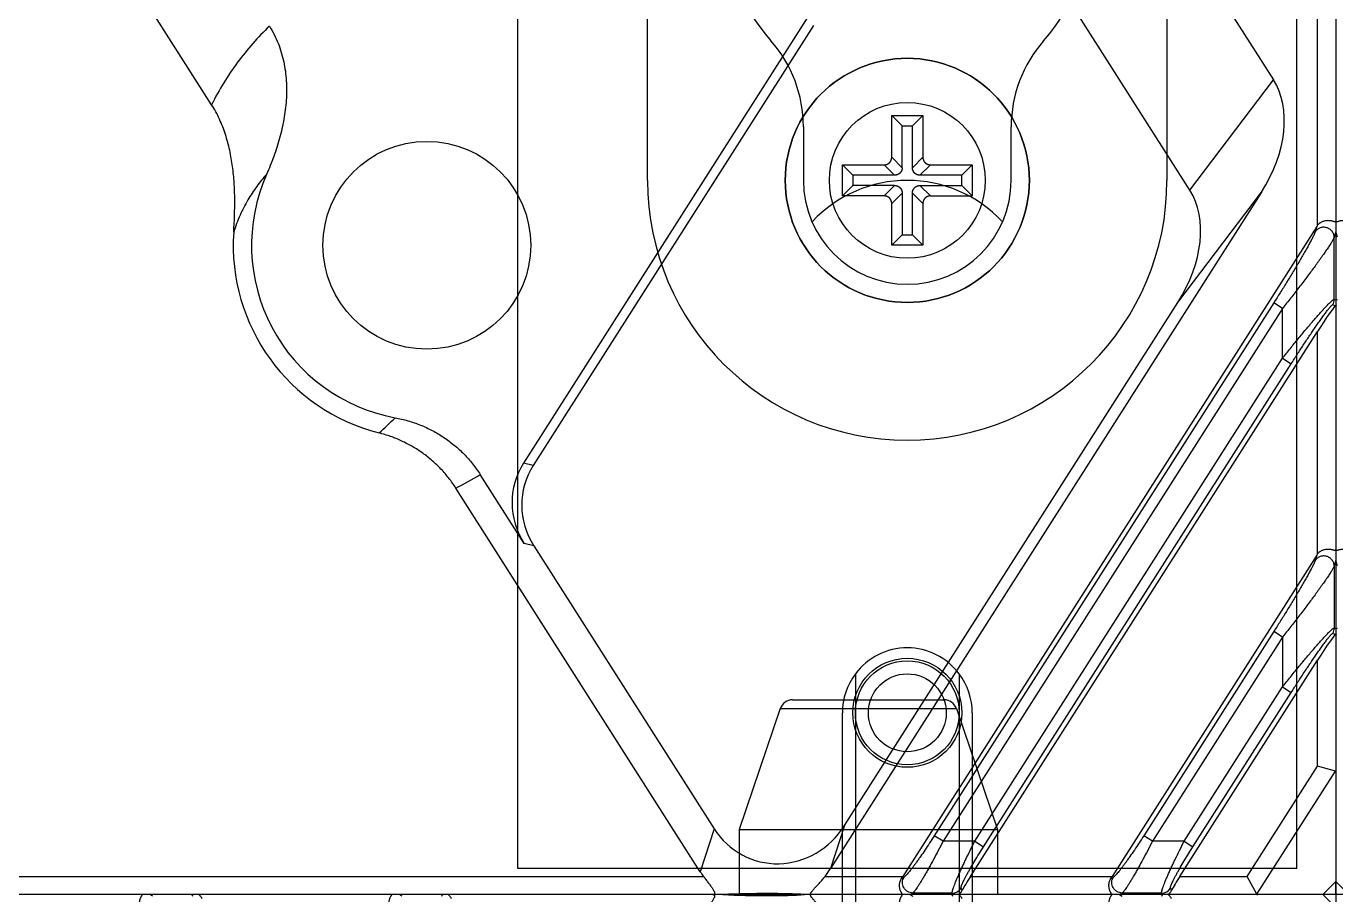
# Model space of a CAD drawing. Header units: millimetres. Extents: x 562 to 17351, y 2396 to 6995.
# Drawn here: x 12688.4 to 12738.8, y 5218.7 to 5252.2 of the extents above; entities that cross this region are included whole.
import ezdxf

# ---------------------------------------------------------------- set-up
doc = ezdxf.new("R2010")
doc.units = ezdxf.units.MM
doc.layers.add('02___PRT_ALL_AXES', color=7, linetype='Continuous')
doc.layers.add('_88746', color=7, linetype='Continuous')
doc.layers.add('1轮廓线', color=7, linetype='Continuous', lineweight=25)

# ---------------------------------------------------------------- blocks, each defined once
blk = doc.blocks.new('DTGCNV')
at = {"color": 7, "linetype": 'Continuous'}
for p, q in [((13295.701, 5017.697), (13301.535, 5017.697)), ((13295.228, 5017.358), (13293.643, 5012.697)), ((13295.228, 5017.358), (13302.009, 5017.358)), ((13302.009, 5017.358), (13303.593, 5012.697)), ((13293.643, 5012.697), (13303.593, 5012.697)), ((13293.643, 5012.697), (13293.643, 5010.197)), ((13303.593, 5012.697), (13303.593, 5010.197)), ((12716.618, 5010.197), (12716.618, 4673.197)), ((13316.618, 5010.197), (12716.618, 5010.197)), ((13271.062, 5010.138), (13270.954, 5010.197)), ((13272.586, 5010.138), (13272.618, 5010.197)), ((13280.666, 5010.138), (13280.558, 5010.197)), ((13282.19, 5010.138), (13282.222, 5010.197)), ((13300.22, 5010.197), (13300.328, 5010.138)), ((13301.851, 5010.138), (13301.884, 5010.197)), ((13308.283, 5010.197), (13308.39, 5010.138)), ((13309.914, 5010.138), (13309.946, 5010.197)), ((13316.618, 5009.697), (13316.118, 5010.197)), ((13316.618, 5010.197), (13316.618, 4672.697)), ((13122.275, 5005.363), (13314.224, 4704.063)), ((13273.331, 4703.111), (13194.982, 4826.095)), ((13315.918, 4698.471), (13315.918, 4712.355)), ((13311, 4699.817), (13305.665, 4708.192)), ((13296.883, 4707.43), (13285.339, 4689.31)), ((13296.506, 4706.161), (13285.713, 4689.22)), ((13311, 4699.817), (13314.224, 4704.063)), ((13313.756, 4699.738), (13297.167, 4673.698)), ((13310.533, 4695.492), (13313.756, 4699.738)), ((13315.884, 4698.425), (13299.94, 4673.397)), ((13315.884, 4698.425), (13315.825, 4698.222)), ((12716.677, 4698.008), (12716.618, 4698.21)), ((13316.618, 4698.21), (13316.559, 4698.008)), ((13316.559, 4695.616), (13316.559, 4698.008)), ((12716.618, 4695.599), (12716.677, 4695.616)), ((13297.702, 4675.352), (13310.533, 4695.492)), ((13314.231, 4695.482), (13301.158, 4674.963)), ((13314.567, 4695.268), (13314.231, 4695.482)), ((13316.605, 4695.371), (13316.497, 4695.402)), ((13316.559, 4695.616), (13316.618, 4695.599)), ((13314.567, 4695.268), (13301.495, 4674.749)), ((13314.567, 4693.352), (13314.567, 4695.268)), ((13302.548, 4673.397), (13315.918, 4694.384)), ((13315.918, 4685.816), (13315.918, 4694.384)), ((13302.715, 4674.749), (13314.567, 4693.352)), ((13314.567, 4693.352), (13314.903, 4693.138)), ((13303.051, 4674.535), (13314.903, 4693.138)), ((13285.713, 4689.22), (13285.339, 4689.31)), ((13285.366, 4686.216), (13283.675, 4688.87)), ((13292.147, 4673.576), (13282.736, 4688.348)), ((13285.74, 4686.126), (13285.366, 4686.216)), ((13285.74, 4686.126), (13292.682, 4675.23)), ((13315.884, 4685.769), (13308.002, 4673.397)), ((13315.884, 4685.769), (13315.825, 4685.566)), ((12716.677, 4685.352), (12716.618, 4685.555)), ((13316.618, 4685.555), (13316.559, 4685.352)), ((13316.559, 4685.352), (13316.559, 4682.96)), ((12716.618, 4682.943), (12716.677, 4682.96)), ((13314.231, 4682.826), (13309.221, 4674.963)), ((13314.567, 4682.612), (13314.231, 4682.826)), ((13316.605, 4682.715), (13316.497, 4682.746)), ((13316.559, 4682.96), (13316.618, 4682.943)), ((13314.567, 4682.612), (13309.557, 4674.749)), ((13314.567, 4682.612), (13314.567, 4680.696)), ((13310.611, 4673.397), (13315.918, 4681.728)), ((13315.918, 4677.643), (13315.918, 4681.728)), ((13310.778, 4674.749), (13314.567, 4680.696)), ((13314.567, 4680.696), (13314.903, 4680.482)), ((13311.114, 4674.535), (13314.903, 4680.482)), ((13313.201, 4673.397), (13315.918, 4677.643)), ((13316.601, 4677.443), (13315.918, 4677.643)), ((13313.575, 4672.714), (13316.601, 4677.443)), ((13292.682, 4675.23), (13292.147, 4673.576)), ((13297.702, 4675.352), (13297.167, 4673.698)), ((13301.495, 4674.749), (13301.158, 4674.963)), ((13302.715, 4674.749), (13301.495, 4674.749)), ((13302.715, 4674.749), (13303.051, 4674.535)), ((13309.557, 4674.749), (13309.221, 4674.963)), ((13310.778, 4674.749), (13309.557, 4674.749)), ((13310.778, 4674.749), (13311.114, 4674.535)), ((12716.618, 4673.197), (12717.118, 4672.697)), ((13238.093, 4673.397), (13292.27, 4673.397)), ((13296.951, 4673.397), (13299.94, 4673.397)), ((13299.992, 4673.369), (13299.883, 4673.309)), ((13302.548, 4673.397), (13308.002, 4673.397)), ((13308.054, 4673.369), (13307.946, 4673.309)), ((13310.611, 4673.397), (13313.201, 4673.397)), ((13313.575, 4672.714), (13313.201, 4673.397)), ((13316.118, 4672.697), (13316.618, 4673.197)), ((13316.618, 4672.697), (12717.118, 4672.697)), ((13300.328, 4672.756), (13300.22, 4672.697)), ((13301.851, 4672.756), (13300.328, 4672.756)), ((13301.884, 4672.697), (13301.851, 4672.756)), ((13302.232, 4672.86), (13302.187, 4672.941)), ((13308.39, 4672.756), (13308.283, 4672.697)), ((13309.914, 4672.756), (13308.39, 4672.756)), ((13309.946, 4672.697), (13309.914, 4672.756)), ((13310.25, 4672.941), (13310.294, 4672.86))]:
    blk.add_line(p, q, dxfattribs=at)
for centre, radius in [((13300.118, 4700.197), 3), ((13281.618, 4697.697), 4)]:
    blk.add_circle(centre, radius, dxfattribs=at)
for centre, radius, start, end in [((13295.701, 5017.197), 0.5, 90, 161.222), ((13301.535, 5017.197), 0.5, 18.778, 90), ((13281.618, 4697.697), 6.75, 156.1243, 259.5633), ((13281.618, 4697.697), 7.455, 176.103, 255.7008), ((13316.158, 4695.617), 0.402, 327.6282, 359.8718), ((13273.616, 4697.596), 9.418, 310.8577, 316.0435), ((13275.903, 4701.74), 15.034, 297.0328, 301.1257), ((13316.158, 4682.961), 0.402, 327.6282, 359.8718), ((13301.849, 4673.158), 0.402, 270.2568, 327.2432), ((13309.912, 4673.158), 0.402, 270.2568, 327.2432)]:
    blk.add_arc(centre, radius, start, end, dxfattribs=at)
for centre, major_axis, ratio, start_param, end_param in [((13293.728, 5010.429), (3.18, -0.087), 0.080959, -1.796389, -0.694906), ((13314.053, 5009.497), (-0.468, 0.695), 0.186347, -0.124846, 0.096093), ((13311.067, 4701.122), (2.652, 3.493), 0.684108, -1.451017, -0.247768), ((13307.844, 4696.876), (2.652, 3.493), 0.684108, -1.451017, -0.247768), ((13316.217, 4698.2), (0.117, 0.402), 0.954439, 1.134443, 1.274405), ((13315.918, 4694.27), (0.698, 1.104), 0.046753, 0.118001, 1.496981), ((13288.101, 4687.703), (3.127, -0.746), 0.933182, 2.829294, 3.908395), ((13288.475, 4687.614), (-3.127, 0.746), 0.933182, -0.312299, 0.766803), ((13316.217, 4685.544), (0.117, 0.402), 0.954439, 1.134443, 1.274405), ((13315.918, 4681.614), (0.698, 1.104), 0.046753, 0.118001, 1.496981), ((13315.918, 4676.312), (0.687, 1.129), 0.116833, -0.189589, 0.03135), ((13295.209, 4677.044), (-0.977, -3.022), 0.944553, -0.662888, 1.302149), ((13294.674, 4675.39), (0.977, 3.022), 0.944553, -1.956623, -1.839444), ((13294.674, 4675.39), (0.977, 3.022), 0.944553, -3.804481, -3.733545), ((13299.867, 4673.397), (0.449, 0.699), 0.073624, -1.649478, -1.523567), ((13302.621, 4673.397), (0.449, 0.699), 0.073624, -4.66516, -3.789338), ((13307.93, 4673.397), (0.449, 0.699), 0.073624, -1.649478, -1.523567), ((13310.683, 4673.397), (0.449, 0.699), 0.073624, -4.66516, -3.789338), ((13293.728, 4672.466), (3.18, 0.087), 0.080959, 0.694906, 1.796389), ((13314.053, 4673.397), (0.468, 0.695), 0.186347, -3.237686, -3.016747)]:
    blk.add_ellipse(centre, major_axis=major_axis, ratio=ratio, start_param=start_param, end_param=end_param, dxfattribs=at)
for points, knots in [([(13270.629, 5010.197), (13270.631, 5010.197), (13270.635, 5010.197), (13270.64, 5010.196), (13270.643, 5010.195), (13270.645, 5010.193), (13270.647, 5010.19), (13270.648, 5010.186), (13270.648, 5010.182), (13270.647, 5010.177), (13270.644, 5010.17), (13270.639, 5010.161), (13270.633, 5010.15), (13270.627, 5010.138), (13270.619, 5010.125), (13270.611, 5010.111), (13270.6, 5010.089), (13270.585, 5010.059), (13270.57, 5010.02), (13270.557, 5009.975), (13270.547, 5009.927), (13270.541, 5009.874), (13270.542, 5009.818), (13270.548, 5009.759), (13270.563, 5009.699), (13270.585, 5009.64), (13270.606, 5009.603), (13270.617, 5009.585)], [0, 0, 0, 0, 0.012577, 0.017811, 0.022415, 0.026524, 0.030371, 0.038422, 0.043171, 0.048577, 0.06156, 0.077442, 0.095999, 0.116978, 0.140127, 0.165209, 0.192065, 0.250601, 0.315018, 0.384942, 0.460136, 0.540384, 0.625394, 0.714676, 0.807485, 0.902935, 1, 1, 1, 1]), ([(13272.966, 5010.035), (13272.96, 5010.047), (13272.947, 5010.07), (13272.925, 5010.102), (13272.908, 5010.126), (13272.894, 5010.142), (13272.884, 5010.153), (13272.876, 5010.163), (13272.869, 5010.172), (13272.863, 5010.179), (13272.859, 5010.185), (13272.857, 5010.189), (13272.856, 5010.191), (13272.856, 5010.194), (13272.858, 5010.196), (13272.859, 5010.197), (13272.861, 5010.197), (13272.863, 5010.197), (13272.864, 5010.197)], [0, 0, 0, 0, 0.204316, 0.392897, 0.563407, 0.640809, 0.712098, 0.776334, 0.832531, 0.879528, 0.916238, 0.930594, 0.942393, 0.959731, 0.967497, 0.976306, 0.987002, 1, 1, 1, 1]), ([(13280.233, 5010.197), (13280.235, 5010.197), (13280.239, 5010.197), (13280.244, 5010.196), (13280.247, 5010.195), (13280.249, 5010.193), (13280.251, 5010.19), (13280.252, 5010.186), (13280.252, 5010.182), (13280.251, 5010.177), (13280.248, 5010.17), (13280.243, 5010.161), (13280.238, 5010.15), (13280.231, 5010.138), (13280.223, 5010.125), (13280.215, 5010.111), (13280.204, 5010.089), (13280.189, 5010.059), (13280.174, 5010.02), (13280.161, 5009.975), (13280.151, 5009.927), (13280.146, 5009.874), (13280.146, 5009.818), (13280.152, 5009.759), (13280.167, 5009.699), (13280.189, 5009.64), (13280.21, 5009.603), (13280.222, 5009.585)], [0, 0, 0, 0, 0.012577, 0.017811, 0.022415, 0.026524, 0.030371, 0.038422, 0.043171, 0.048577, 0.06156, 0.077442, 0.095999, 0.116978, 0.140127, 0.165209, 0.192065, 0.250601, 0.315018, 0.384942, 0.460136, 0.540384, 0.625394, 0.714676, 0.807485, 0.902935, 1, 1, 1, 1]), ([(13282.57, 5010.035), (13282.564, 5010.047), (13282.551, 5010.07), (13282.53, 5010.102), (13282.512, 5010.126), (13282.498, 5010.142), (13282.489, 5010.153), (13282.48, 5010.163), (13282.473, 5010.172), (13282.467, 5010.179), (13282.463, 5010.185), (13282.461, 5010.189), (13282.46, 5010.191), (13282.46, 5010.194), (13282.462, 5010.196), (13282.463, 5010.197), (13282.465, 5010.197), (13282.467, 5010.197), (13282.468, 5010.197)], [0, 0, 0, 0, 0.204317, 0.392896, 0.563403, 0.640806, 0.712092, 0.776327, 0.832529, 0.879525, 0.916233, 0.930591, 0.942394, 0.959733, 0.967501, 0.976309, 0.987004, 1, 1, 1, 1]), ([(13292.63, 5010.197), (13292.635, 5010.197), (13292.645, 5010.197), (13292.66, 5010.194), (13292.673, 5010.19), (13292.683, 5010.183), (13292.692, 5010.174), (13292.697, 5010.163), (13292.7, 5010.15), (13292.7, 5010.135), (13292.697, 5010.118), (13292.692, 5010.099), (13292.684, 5010.079), (13292.67, 5010.05), (13292.648, 5010.01), (13292.616, 5009.961), (13292.579, 5009.908), (13292.54, 5009.854), (13292.497, 5009.797), (13292.453, 5009.739), (13292.408, 5009.68), (13292.347, 5009.599), (13292.301, 5009.538), (13292.27, 5009.497)], [0, 0, 0, 0, 0.018318, 0.034994, 0.050147, 0.06412, 0.077534, 0.091254, 0.106184, 0.12305, 0.142293, 0.164098, 0.188457, 0.215246, 0.275292, 0.342515, 0.415297, 0.492326, 0.572614, 0.655373, 0.739981, 0.82593, 1, 1, 1, 1]), ([(13296.951, 5009.497), (13296.918, 5009.539), (13296.85, 5009.62), (13296.764, 5009.718), (13296.695, 5009.794), (13296.645, 5009.849), (13296.596, 5009.902), (13296.549, 5009.953), (13296.506, 5010.002), (13296.467, 5010.047), (13296.438, 5010.082), (13296.419, 5010.109), (13296.407, 5010.126), (13296.398, 5010.142), (13296.391, 5010.156), (13296.388, 5010.167), (13296.387, 5010.175), (13296.387, 5010.181), (13296.388, 5010.186), (13296.391, 5010.191), (13296.395, 5010.194), (13296.402, 5010.197), (13296.409, 5010.197), (13296.412, 5010.197)], [0, 0, 0, 0, 0.172719, 0.342367, 0.425093, 0.505837, 0.584035, 0.658977, 0.729688, 0.79485, 0.852716, 0.878254, 0.901145, 0.921127, 0.938022, 0.951788, 0.957578, 0.962721, 0.971527, 0.975609, 0.979745, 0.988888, 1, 1, 1, 1]), ([(13299.894, 5010.197), (13299.897, 5010.197), (13299.901, 5010.197), (13299.906, 5010.196), (13299.909, 5010.195), (13299.911, 5010.193), (13299.913, 5010.19), (13299.914, 5010.186), (13299.914, 5010.182), (13299.912, 5010.177), (13299.91, 5010.17), (13299.905, 5010.161), (13299.899, 5010.15), (13299.892, 5010.138), (13299.885, 5010.125), (13299.877, 5010.111), (13299.865, 5010.089), (13299.851, 5010.059), (13299.836, 5010.02), (13299.822, 5009.975), (13299.813, 5009.927), (13299.807, 5009.874), (13299.807, 5009.818), (13299.814, 5009.759), (13299.828, 5009.699), (13299.851, 5009.64), (13299.871, 5009.603), (13299.883, 5009.585)], [0, 0, 0, 0, 0.012577, 0.017811, 0.022415, 0.026524, 0.030371, 0.038422, 0.043171, 0.048577, 0.06156, 0.077442, 0.095999, 0.116978, 0.140127, 0.165209, 0.192065, 0.250601, 0.315018, 0.384942, 0.460136, 0.540384, 0.625394, 0.714676, 0.807485, 0.902935, 1, 1, 1, 1]), ([(13302.232, 5010.035), (13302.225, 5010.047), (13302.212, 5010.07), (13302.191, 5010.102), (13302.173, 5010.126), (13302.159, 5010.142), (13302.15, 5010.153), (13302.142, 5010.163), (13302.134, 5010.172), (13302.128, 5010.179), (13302.125, 5010.185), (13302.123, 5010.189), (13302.122, 5010.191), (13302.122, 5010.194), (13302.123, 5010.196), (13302.125, 5010.197), (13302.127, 5010.197), (13302.129, 5010.197), (13302.13, 5010.197)], [0, 0, 0, 0, 0.204317, 0.392896, 0.563403, 0.640806, 0.712092, 0.776327, 0.832529, 0.879525, 0.916233, 0.930591, 0.942394, 0.959733, 0.967501, 0.976309, 0.987004, 1, 1, 1, 1]), ([(13307.957, 5010.197), (13307.96, 5010.197), (13307.964, 5010.197), (13307.968, 5010.196), (13307.971, 5010.195), (13307.974, 5010.193), (13307.976, 5010.19), (13307.977, 5010.186), (13307.976, 5010.182), (13307.975, 5010.177), (13307.972, 5010.17), (13307.968, 5010.161), (13307.962, 5010.15), (13307.955, 5010.138), (13307.947, 5010.125), (13307.939, 5010.111), (13307.928, 5010.089), (13307.914, 5010.059), (13307.898, 5010.02), (13307.885, 5009.975), (13307.875, 5009.927), (13307.87, 5009.874), (13307.87, 5009.818), (13307.877, 5009.759), (13307.891, 5009.699), (13307.914, 5009.64), (13307.934, 5009.603), (13307.946, 5009.585)], [0, 0, 0, 0, 0.012577, 0.017811, 0.022415, 0.026524, 0.030371, 0.038422, 0.043171, 0.048577, 0.06156, 0.077442, 0.095999, 0.116978, 0.140127, 0.165209, 0.192065, 0.250601, 0.315018, 0.384942, 0.460136, 0.540384, 0.625394, 0.714676, 0.807485, 0.902935, 1, 1, 1, 1]), ([(13310.294, 5010.035), (13310.288, 5010.047), (13310.275, 5010.07), (13310.254, 5010.102), (13310.236, 5010.126), (13310.222, 5010.142), (13310.213, 5010.153), (13310.204, 5010.163), (13310.197, 5010.172), (13310.191, 5010.179), (13310.187, 5010.185), (13310.185, 5010.189), (13310.184, 5010.191), (13310.184, 5010.194), (13310.186, 5010.196), (13310.188, 5010.197), (13310.19, 5010.197), (13310.191, 5010.197), (13310.192, 5010.197)], [0, 0, 0, 0, 0.204317, 0.392896, 0.563403, 0.640806, 0.712092, 0.776327, 0.832529, 0.879525, 0.916233, 0.930591, 0.942394, 0.959733, 0.967501, 0.976309, 0.987004, 1, 1, 1, 1]), ([(13275.555, 4706.135), (13275.334, 4705.923), (13274.906, 4705.476), (13274.318, 4704.749), (13273.786, 4703.961), (13273.475, 4703.401), (13273.331, 4703.111)], [0, 0, 0, 0, 0.243959, 0.491185, 0.742789, 1, 1, 1, 1]), ([(13275.555, 4706.135), (13275.621, 4706.031), (13275.744, 4705.815), (13275.897, 4705.477), (13276.02, 4705.125), (13276.111, 4704.765), (13276.174, 4704.399), (13276.222, 4703.906), (13276.217, 4703.285), (13276.124, 4702.548), (13275.959, 4701.823), (13275.732, 4701.115), (13275.546, 4700.656), (13275.446, 4700.429)], [0, 0, 0, 0, 0.062504, 0.125014, 0.187521, 0.250032, 0.312543, 0.375054, 0.500016, 0.624996, 0.749989, 0.874994, 1, 1, 1, 1]), ([(13274.18, 4698.204), (13274.209, 4698.625), (13274.234, 4699.258), (13274.206, 4700.102), (13274.145, 4700.732), (13274.037, 4701.357), (13273.874, 4701.969), (13273.646, 4702.561), (13273.445, 4702.933), (13273.331, 4703.111)], [0, 0, 0, 0, 0.249997, 0.375018, 0.500036, 0.625049, 0.750051, 0.875035, 1, 1, 1, 1]), ([(13275.446, 4700.429), (13275.312, 4700.281), (13275.055, 4699.964), (13274.71, 4699.439), (13274.409, 4698.851), (13274.249, 4698.426), (13274.18, 4698.204)], [0, 0, 0, 0, 0.232196, 0.474372, 0.729146, 1, 1, 1, 1]), ([(12717.318, 4698.471), (12717.303, 4698.49), (12717.269, 4698.524), (12717.21, 4698.567), (12717.147, 4698.6), (12717.082, 4698.624), (12717.017, 4698.639), (12716.954, 4698.646), (12716.895, 4698.647), (12716.84, 4698.643), (12716.797, 4698.636), (12716.766, 4698.629), (12716.739, 4698.622), (12716.714, 4698.615), (12716.69, 4698.608), (12716.676, 4698.603), (12716.662, 4698.6), (12716.651, 4698.598), (12716.64, 4698.598), (12716.632, 4698.601), (12716.625, 4698.607), (12716.621, 4698.616), (12716.619, 4698.628), (12716.618, 4698.636), (12716.618, 4698.641)], [0, 0, 0, 0, 0.092092, 0.18383, 0.274482, 0.363041, 0.448376, 0.529457, 0.605459, 0.675766, 0.739913, 0.769539, 0.797439, 0.847676, 0.869774, 0.889641, 0.907107, 0.922074, 0.934647, 0.945489, 0.956057, 0.968087, 0.982675, 1, 1, 1, 1]), ([(13316.559, 4698.008), (13316.559, 4698.028), (13316.554, 4698.069), (13316.538, 4698.129), (13316.511, 4698.185), (13316.476, 4698.237), (13316.433, 4698.283), (13316.383, 4698.322), (13316.328, 4698.354), (13316.268, 4698.376), (13316.206, 4698.389), (13316.142, 4698.393), (13316.079, 4698.387), (13316.018, 4698.371), (13315.96, 4698.346), (13315.908, 4698.312), (13315.862, 4698.271), (13315.836, 4698.239), (13315.825, 4698.222)], [0, 0, 0, 0, 0.061114, 0.122614, 0.184535, 0.246922, 0.309744, 0.372937, 0.436398, 0.5, 0.563602, 0.627063, 0.690256, 0.753078, 0.815465, 0.877386, 0.938886, 1, 1, 1, 1]), ([(13316.618, 4698.641), (13316.618, 4698.636), (13316.618, 4698.628), (13316.616, 4698.616), (13316.611, 4698.607), (13316.605, 4698.601), (13316.596, 4698.598), (13316.586, 4698.598), (13316.574, 4698.6), (13316.561, 4698.603), (13316.546, 4698.608), (13316.523, 4698.615), (13316.498, 4698.622), (13316.471, 4698.629), (13316.439, 4698.636), (13316.397, 4698.643), (13316.342, 4698.647), (13316.282, 4698.646), (13316.219, 4698.639), (13316.154, 4698.624), (13316.089, 4698.6), (13316.026, 4698.567), (13315.968, 4698.524), (13315.934, 4698.49), (13315.918, 4698.471)], [0, 0, 0, 0, 0.017325, 0.031913, 0.043943, 0.054511, 0.065353, 0.077926, 0.092893, 0.110359, 0.130226, 0.152324, 0.202561, 0.230461, 0.260087, 0.324234, 0.394541, 0.470543, 0.551624, 0.636959, 0.725518, 0.81617, 0.907908, 1, 1, 1, 1]), ([(13315.825, 4698.222), (13315.823, 4698.216), (13315.819, 4698.203), (13315.808, 4698.175), (13315.791, 4698.133), (13315.766, 4698.078), (13315.736, 4698.017), (13315.702, 4697.949), (13315.651, 4697.851), (13315.58, 4697.72), (13315.488, 4697.555), (13315.39, 4697.382), (13315.286, 4697.203), (13315.178, 4697.019), (13315.067, 4696.832), (13314.914, 4696.578), (13314.717, 4696.257), (13314.477, 4695.87), (13314.313, 4695.612), (13314.231, 4695.482)], [0, 0, 0, 0, 0.005901, 0.012735, 0.028952, 0.048162, 0.069901, 0.09376, 0.119398, 0.174922, 0.234766, 0.297787, 0.363197, 0.430435, 0.499096, 0.568874, 0.710857, 0.854932, 1, 1, 1, 1]), ([(13316.559, 4698.008), (13316.557, 4698.003), (13316.553, 4697.991), (13316.541, 4697.965), (13316.522, 4697.928), (13316.494, 4697.878), (13316.46, 4697.822), (13316.422, 4697.76), (13316.362, 4697.667), (13316.278, 4697.541), (13316.167, 4697.381), (13316.046, 4697.211), (13315.917, 4697.032), (13315.782, 4696.847), (13315.641, 4696.658), (13315.446, 4696.398), (13315.194, 4696.067), (13314.884, 4695.668), (13314.673, 4695.402), (13314.567, 4695.268)], [0, 0, 0, 0, 0.00509, 0.010986, 0.025069, 0.041978, 0.061422, 0.083116, 0.10679, 0.159148, 0.216896, 0.278821, 0.344009, 0.411767, 0.481567, 0.552991, 0.699423, 0.848968, 1, 1, 1, 1]), ([(12716.618, 4695.369), (12716.618, 4695.37), (12716.618, 4695.371), (12716.619, 4695.373), (12716.62, 4695.375), (12716.622, 4695.375), (12716.624, 4695.375), (12716.626, 4695.374), (12716.628, 4695.373), (12716.63, 4695.371), (12716.631, 4695.371)], [0, 0, 0, 0, 0.134296, 0.239838, 0.325336, 0.408088, 0.50825, 0.637794, 0.80127, 1, 1, 1, 1]), ([(13314.567, 4693.352), (13314.667, 4693.478), (13314.817, 4693.665), (13315.019, 4693.913), (13315.169, 4694.096), (13315.318, 4694.277), (13315.466, 4694.454), (13315.612, 4694.627), (13315.755, 4694.794), (13315.894, 4694.954), (13316.028, 4695.105), (13316.135, 4695.223), (13316.216, 4695.31), (13316.273, 4695.37), (13316.326, 4695.425), (13316.375, 4695.474), (13316.42, 4695.517), (13316.459, 4695.553), (13316.489, 4695.578), (13316.51, 4695.594), (13316.523, 4695.603), (13316.535, 4695.609), (13316.544, 4695.614), (13316.552, 4695.617), (13316.557, 4695.617), (13316.559, 4695.616)], [0, 0, 0, 0, 0.159125, 0.238222, 0.316726, 0.39438, 0.470877, 0.545833, 0.61877, 0.689064, 0.755895, 0.818173, 0.847168, 0.874455, 0.899785, 0.922888, 0.943474, 0.961249, 0.975933, 0.982041, 0.987297, 0.991693, 0.995234, 0.997964, 1, 1, 1, 1]), ([(13314.903, 4693.138), (13314.979, 4693.258), (13315.094, 4693.436), (13315.248, 4693.673), (13315.363, 4693.849), (13315.478, 4694.023), (13315.593, 4694.195), (13315.706, 4694.364), (13315.819, 4694.529), (13315.929, 4694.689), (13316.037, 4694.842), (13316.125, 4694.964), (13316.193, 4695.056), (13316.241, 4695.121), (13316.287, 4695.18), (13316.33, 4695.235), (13316.369, 4695.284), (13316.4, 4695.32), (13316.423, 4695.345), (13316.438, 4695.361), (13316.452, 4695.374), (13316.464, 4695.385), (13316.474, 4695.393), (13316.482, 4695.398), (13316.488, 4695.401), (13316.492, 4695.402), (13316.495, 4695.403), (13316.497, 4695.402)], [0, 0, 0, 0, 0.153079, 0.229317, 0.305164, 0.38045, 0.454964, 0.528435, 0.600518, 0.670737, 0.738433, 0.802662, 0.833067, 0.862041, 0.889306, 0.914531, 0.93732, 0.957232, 0.965959, 0.97379, 0.980669, 0.986547, 0.991394, 0.995199, 0.996723, 0.998012, 1, 1, 1, 1]), ([(13316.605, 4695.371), (13316.606, 4695.371), (13316.608, 4695.373), (13316.611, 4695.374), (13316.613, 4695.375), (13316.615, 4695.375), (13316.617, 4695.375), (13316.618, 4695.373), (13316.618, 4695.371), (13316.618, 4695.37), (13316.618, 4695.369)], [0, 0, 0, 0, 0.19873, 0.362206, 0.49175, 0.591912, 0.674664, 0.760162, 0.865704, 1, 1, 1, 1]), ([(13280.396, 4691.059), (13280.562, 4691.028), (13280.891, 4690.951), (13281.371, 4690.785), (13281.832, 4690.572), (13282.269, 4690.314), (13282.677, 4690.011), (13283.051, 4689.668), (13283.387, 4689.288), (13283.584, 4689.012), (13283.675, 4688.87)], [0, 0, 0, 0, 0.125003, 0.250004, 0.375005, 0.500005, 0.625005, 0.750004, 0.875001, 1, 1, 1, 1]), ([(13282.736, 4688.348), (13282.653, 4688.479), (13282.473, 4688.733), (13282.168, 4689.087), (13281.831, 4689.41), (13281.464, 4689.699), (13281.072, 4689.952), (13280.658, 4690.168), (13280.225, 4690.344), (13279.928, 4690.435), (13279.777, 4690.473)], [0, 0, 0, 0, 0.124999, 0.249997, 0.374996, 0.499996, 0.624996, 0.749997, 0.874998, 1, 1, 1, 1]), ([(12717.318, 4685.816), (12717.303, 4685.834), (12717.269, 4685.868), (12717.21, 4685.911), (12717.147, 4685.944), (12717.082, 4685.968), (12717.017, 4685.983), (12716.954, 4685.991), (12716.895, 4685.991), (12716.84, 4685.987), (12716.797, 4685.98), (12716.766, 4685.973), (12716.739, 4685.966), (12716.714, 4685.959), (12716.69, 4685.952), (12716.676, 4685.948), (12716.662, 4685.944), (12716.651, 4685.942), (12716.64, 4685.943), (12716.632, 4685.945), (12716.625, 4685.951), (12716.621, 4685.96), (12716.619, 4685.972), (12716.618, 4685.98), (12716.618, 4685.985)], [0, 0, 0, 0, 0.092092, 0.18383, 0.274482, 0.363041, 0.448376, 0.529457, 0.605459, 0.675766, 0.739913, 0.769539, 0.797439, 0.847676, 0.869774, 0.889641, 0.907107, 0.922074, 0.934647, 0.945489, 0.956057, 0.968087, 0.982675, 1, 1, 1, 1]), ([(13316.559, 4685.352), (13316.559, 4685.372), (13316.554, 4685.413), (13316.538, 4685.473), (13316.511, 4685.529), (13316.476, 4685.581), (13316.433, 4685.627), (13316.383, 4685.667), (13316.328, 4685.698), (13316.268, 4685.72), (13316.206, 4685.733), (13316.142, 4685.737), (13316.079, 4685.731), (13316.018, 4685.715), (13315.96, 4685.69), (13315.908, 4685.656), (13315.862, 4685.615), (13315.836, 4685.583), (13315.825, 4685.566)], [0, 0, 0, 0, 0.061114, 0.122614, 0.184535, 0.246922, 0.309744, 0.372937, 0.436398, 0.5, 0.563602, 0.627063, 0.690256, 0.753078, 0.815465, 0.877386, 0.938886, 1, 1, 1, 1]), ([(13316.618, 4685.985), (13316.618, 4685.98), (13316.618, 4685.972), (13316.616, 4685.96), (13316.611, 4685.951), (13316.605, 4685.945), (13316.596, 4685.943), (13316.586, 4685.942), (13316.574, 4685.944), (13316.561, 4685.948), (13316.546, 4685.952), (13316.523, 4685.959), (13316.498, 4685.966), (13316.471, 4685.973), (13316.439, 4685.98), (13316.397, 4685.987), (13316.342, 4685.991), (13316.282, 4685.991), (13316.219, 4685.983), (13316.154, 4685.968), (13316.089, 4685.944), (13316.026, 4685.911), (13315.968, 4685.868), (13315.934, 4685.834), (13315.918, 4685.816)], [0, 0, 0, 0, 0.017325, 0.031913, 0.043943, 0.054511, 0.065353, 0.077926, 0.092893, 0.110359, 0.130226, 0.152324, 0.202561, 0.230461, 0.260087, 0.324234, 0.394541, 0.470543, 0.551624, 0.636959, 0.725518, 0.81617, 0.907908, 1, 1, 1, 1]), ([(13315.825, 4685.566), (13315.823, 4685.56), (13315.819, 4685.547), (13315.808, 4685.519), (13315.791, 4685.477), (13315.766, 4685.422), (13315.736, 4685.361), (13315.702, 4685.294), (13315.651, 4685.195), (13315.58, 4685.064), (13315.488, 4684.899), (13315.39, 4684.726), (13315.286, 4684.547), (13315.178, 4684.363), (13315.067, 4684.177), (13314.914, 4683.923), (13314.717, 4683.601), (13314.477, 4683.214), (13314.313, 4682.956), (13314.231, 4682.826)], [0, 0, 0, 0, 0.005901, 0.012735, 0.028952, 0.048162, 0.069901, 0.09376, 0.119398, 0.174922, 0.234766, 0.297787, 0.363198, 0.430435, 0.499096, 0.568874, 0.710857, 0.854932, 1, 1, 1, 1]), ([(13316.559, 4685.352), (13316.557, 4685.347), (13316.553, 4685.335), (13316.541, 4685.309), (13316.522, 4685.272), (13316.494, 4685.223), (13316.46, 4685.166), (13316.422, 4685.104), (13316.362, 4685.011), (13316.278, 4684.885), (13316.167, 4684.725), (13316.046, 4684.555), (13315.917, 4684.376), (13315.782, 4684.191), (13315.641, 4684.002), (13315.446, 4683.742), (13315.194, 4683.412), (13314.884, 4683.013), (13314.673, 4682.746), (13314.567, 4682.612)], [0, 0, 0, 0, 0.00509, 0.010986, 0.025069, 0.041978, 0.061422, 0.083116, 0.10679, 0.159148, 0.216896, 0.278821, 0.344009, 0.411767, 0.481567, 0.552991, 0.699423, 0.848968, 1, 1, 1, 1]), ([(12716.618, 4682.713), (12716.618, 4682.714), (12716.618, 4682.715), (12716.619, 4682.717), (12716.62, 4682.719), (12716.622, 4682.719), (12716.624, 4682.719), (12716.626, 4682.718), (12716.628, 4682.717), (12716.63, 4682.715), (12716.631, 4682.715)], [0, 0, 0, 0, 0.134296, 0.239838, 0.325336, 0.408088, 0.50825, 0.637794, 0.80127, 1, 1, 1, 1]), ([(13314.567, 4680.696), (13314.667, 4680.822), (13314.817, 4681.009), (13315.019, 4681.257), (13315.169, 4681.44), (13315.318, 4681.621), (13315.466, 4681.798), (13315.612, 4681.971), (13315.755, 4682.138), (13315.894, 4682.298), (13316.028, 4682.449), (13316.135, 4682.567), (13316.216, 4682.654), (13316.273, 4682.714), (13316.326, 4682.769), (13316.375, 4682.818), (13316.42, 4682.861), (13316.459, 4682.897), (13316.489, 4682.922), (13316.51, 4682.938), (13316.523, 4682.947), (13316.535, 4682.954), (13316.544, 4682.958), (13316.552, 4682.961), (13316.557, 4682.961), (13316.559, 4682.96)], [0, 0, 0, 0, 0.159124, 0.238222, 0.316725, 0.394379, 0.470876, 0.545833, 0.618769, 0.689064, 0.755895, 0.818172, 0.847168, 0.874455, 0.899785, 0.922888, 0.943474, 0.961249, 0.975933, 0.982041, 0.987297, 0.991693, 0.995234, 0.997964, 1, 1, 1, 1]), ([(13314.903, 4680.482), (13314.979, 4680.602), (13315.094, 4680.78), (13315.248, 4681.017), (13315.363, 4681.193), (13315.478, 4681.368), (13315.593, 4681.539), (13315.706, 4681.708), (13315.819, 4681.873), (13315.929, 4682.033), (13316.037, 4682.186), (13316.125, 4682.308), (13316.193, 4682.4), (13316.241, 4682.465), (13316.287, 4682.525), (13316.33, 4682.579), (13316.369, 4682.628), (13316.4, 4682.664), (13316.423, 4682.689), (13316.438, 4682.705), (13316.452, 4682.718), (13316.464, 4682.729), (13316.474, 4682.737), (13316.482, 4682.743), (13316.488, 4682.745), (13316.492, 4682.747), (13316.495, 4682.747), (13316.497, 4682.746)], [0, 0, 0, 0, 0.153079, 0.229316, 0.305163, 0.380449, 0.454963, 0.528434, 0.600517, 0.670737, 0.738433, 0.802662, 0.833067, 0.862041, 0.889306, 0.914531, 0.93732, 0.957232, 0.96596, 0.973791, 0.980669, 0.986547, 0.991394, 0.995199, 0.996723, 0.998012, 1, 1, 1, 1]), ([(13316.605, 4682.715), (13316.606, 4682.715), (13316.608, 4682.717), (13316.611, 4682.718), (13316.613, 4682.719), (13316.615, 4682.719), (13316.617, 4682.719), (13316.618, 4682.717), (13316.618, 4682.715), (13316.618, 4682.714), (13316.618, 4682.713)], [0, 0, 0, 0, 0.19873, 0.362206, 0.49175, 0.591912, 0.674664, 0.760162, 0.865704, 1, 1, 1, 1]), ([(13301.158, 4674.963), (13301.099, 4674.87), (13300.98, 4674.686), (13300.802, 4674.417), (13300.654, 4674.202), (13300.54, 4674.039), (13300.458, 4673.925), (13300.38, 4673.818), (13300.305, 4673.72), (13300.236, 4673.631), (13300.173, 4673.553), (13300.124, 4673.495), (13300.088, 4673.455), (13300.064, 4673.431), (13300.043, 4673.41), (13300.024, 4673.392), (13300.007, 4673.379), (13299.997, 4673.372), (13299.992, 4673.369)], [0, 0, 0, 0, 0.1676, 0.331583, 0.488295, 0.562692, 0.633726, 0.700798, 0.763256, 0.820399, 0.871471, 0.915692, 0.934989, 0.952284, 0.967493, 0.980544, 0.991384, 1, 1, 1, 1]), ([(13301.495, 4674.749), (13301.434, 4674.63), (13301.313, 4674.397), (13301.132, 4674.056), (13300.983, 4673.784), (13300.867, 4673.578), (13300.785, 4673.436), (13300.707, 4673.303), (13300.633, 4673.182), (13300.565, 4673.073), (13300.503, 4672.977), (13300.456, 4672.908), (13300.421, 4672.86), (13300.398, 4672.83), (13300.377, 4672.805), (13300.359, 4672.784), (13300.343, 4672.768), (13300.332, 4672.76), (13300.328, 4672.756)], [0, 0, 0, 0, 0.172458, 0.340604, 0.500132, 0.575263, 0.646515, 0.713266, 0.774868, 0.830656, 0.879952, 0.922092, 0.940282, 0.956456, 0.970552, 0.982522, 0.992336, 1, 1, 1, 1]), ([(13301.851, 4672.756), (13301.851, 4672.758), (13301.849, 4672.761), (13301.848, 4672.77), (13301.849, 4672.784), (13301.851, 4672.805), (13301.856, 4672.83), (13301.864, 4672.859), (13301.877, 4672.907), (13301.901, 4672.978), (13301.936, 4673.073), (13301.98, 4673.183), (13302.031, 4673.307), (13302.089, 4673.441), (13302.153, 4673.585), (13302.222, 4673.738), (13302.297, 4673.897), (13302.402, 4674.119), (13302.541, 4674.404), (13302.656, 4674.633), (13302.715, 4674.749)], [0, 0, 0, 0, 0.002337, 0.005142, 0.012309, 0.021693, 0.033344, 0.047262, 0.063422, 0.102249, 0.149298, 0.203901, 0.265311, 0.332743, 0.40541, 0.482538, 0.563383, 0.647242, 0.821363, 1, 1, 1, 1]), ([(13309.221, 4674.963), (13309.162, 4674.87), (13309.043, 4674.686), (13308.864, 4674.417), (13308.717, 4674.202), (13308.602, 4674.039), (13308.521, 4673.925), (13308.442, 4673.818), (13308.368, 4673.72), (13308.299, 4673.631), (13308.236, 4673.553), (13308.187, 4673.495), (13308.151, 4673.455), (13308.127, 4673.431), (13308.106, 4673.41), (13308.087, 4673.392), (13308.07, 4673.379), (13308.059, 4673.372), (13308.054, 4673.369)], [0, 0, 0, 0, 0.1676, 0.331583, 0.488295, 0.562692, 0.633726, 0.700798, 0.763256, 0.820399, 0.871471, 0.915692, 0.934989, 0.952284, 0.967493, 0.980544, 0.991384, 1, 1, 1, 1]), ([(13309.557, 4674.749), (13309.497, 4674.63), (13309.376, 4674.397), (13309.195, 4674.056), (13309.046, 4673.784), (13308.93, 4673.578), (13308.848, 4673.436), (13308.77, 4673.303), (13308.696, 4673.182), (13308.628, 4673.073), (13308.566, 4672.977), (13308.518, 4672.908), (13308.483, 4672.86), (13308.461, 4672.83), (13308.44, 4672.805), (13308.422, 4672.784), (13308.406, 4672.768), (13308.395, 4672.76), (13308.39, 4672.756)], [0, 0, 0, 0, 0.172458, 0.340604, 0.500132, 0.575263, 0.646515, 0.713266, 0.774868, 0.830656, 0.879952, 0.922092, 0.940282, 0.956456, 0.970552, 0.982522, 0.992336, 1, 1, 1, 1]), ([(13309.914, 4672.756), (13309.913, 4672.758), (13309.912, 4672.761), (13309.911, 4672.77), (13309.911, 4672.784), (13309.914, 4672.805), (13309.919, 4672.83), (13309.926, 4672.859), (13309.94, 4672.907), (13309.964, 4672.978), (13309.999, 4673.073), (13310.042, 4673.183), (13310.093, 4673.307), (13310.151, 4673.441), (13310.216, 4673.585), (13310.285, 4673.738), (13310.359, 4673.897), (13310.465, 4674.119), (13310.604, 4674.404), (13310.719, 4674.633), (13310.778, 4674.749)], [0, 0, 0, 0, 0.002337, 0.005142, 0.012309, 0.021693, 0.033344, 0.047262, 0.063422, 0.102249, 0.149298, 0.203901, 0.265311, 0.332743, 0.40541, 0.482538, 0.563383, 0.647242, 0.821363, 1, 1, 1, 1]), ([(13302.187, 4672.941), (13302.186, 4672.943), (13302.185, 4672.949), (13302.184, 4672.956), (13302.185, 4672.966), (13302.188, 4672.981), (13302.193, 4673.002), (13302.201, 4673.026), (13302.211, 4673.055), (13302.224, 4673.086), (13302.245, 4673.135), (13302.277, 4673.204), (13302.322, 4673.295), (13302.374, 4673.395), (13302.433, 4673.504), (13302.498, 4673.62), (13302.593, 4673.785), (13302.72, 4674.001), (13302.882, 4674.266), (13302.994, 4674.445), (13303.051, 4674.535)], [0, 0, 0, 0, 0.005131, 0.008428, 0.012271, 0.021684, 0.033464, 0.047622, 0.064124, 0.082905, 0.103889, 0.152076, 0.207846, 0.270292, 0.338504, 0.411611, 0.488796, 0.652473, 0.824323, 1, 1, 1, 1]), ([(13310.25, 4672.941), (13310.249, 4672.943), (13310.247, 4672.949), (13310.247, 4672.956), (13310.248, 4672.966), (13310.25, 4672.981), (13310.256, 4673.002), (13310.263, 4673.026), (13310.274, 4673.055), (13310.287, 4673.086), (13310.308, 4673.135), (13310.34, 4673.204), (13310.385, 4673.295), (13310.437, 4673.395), (13310.496, 4673.504), (13310.561, 4673.62), (13310.655, 4673.785), (13310.783, 4674.001), (13310.944, 4674.266), (13311.057, 4674.445), (13311.114, 4674.535)], [0, 0, 0, 0, 0.005131, 0.008428, 0.012271, 0.021684, 0.033464, 0.047622, 0.064124, 0.082905, 0.103889, 0.152076, 0.207846, 0.270292, 0.338504, 0.411611, 0.488796, 0.652473, 0.824323, 1, 1, 1, 1]), ([(13292.27, 4673.397), (13292.301, 4673.356), (13292.347, 4673.295), (13292.408, 4673.215), (13292.453, 4673.155), (13292.497, 4673.097), (13292.54, 4673.041), (13292.579, 4672.986), (13292.616, 4672.934), (13292.648, 4672.884), (13292.67, 4672.845), (13292.684, 4672.815), (13292.692, 4672.795), (13292.697, 4672.777), (13292.7, 4672.76), (13292.7, 4672.745), (13292.697, 4672.732), (13292.692, 4672.721), (13292.683, 4672.712), (13292.673, 4672.705), (13292.66, 4672.7), (13292.645, 4672.698), (13292.635, 4672.697), (13292.63, 4672.697)], [0, 0, 0, 0, 0.17407, 0.260019, 0.344627, 0.427386, 0.507674, 0.584703, 0.657485, 0.724708, 0.784754, 0.811543, 0.835902, 0.857707, 0.87695, 0.893816, 0.908746, 0.922466, 0.93588, 0.949853, 0.965006, 0.981682, 1, 1, 1, 1]), ([(13296.412, 4672.697), (13296.409, 4672.697), (13296.402, 4672.698), (13296.395, 4672.701), (13296.391, 4672.704), (13296.388, 4672.708), (13296.387, 4672.714), (13296.387, 4672.72), (13296.388, 4672.728), (13296.391, 4672.738), (13296.398, 4672.752), (13296.407, 4672.768), (13296.419, 4672.786), (13296.438, 4672.812), (13296.467, 4672.848), (13296.506, 4672.893), (13296.549, 4672.941), (13296.596, 4672.992), (13296.645, 4673.045), (13296.695, 4673.1), (13296.764, 4673.176), (13296.85, 4673.275), (13296.918, 4673.356), (13296.951, 4673.397)], [0, 0, 0, 0, 0.011112, 0.020255, 0.024391, 0.028473, 0.037279, 0.042422, 0.048212, 0.061978, 0.078873, 0.098855, 0.121745, 0.147283, 0.20515, 0.270312, 0.341022, 0.415964, 0.494162, 0.574906, 0.657633, 0.827281, 1, 1, 1, 1]), ([(13299.883, 4673.309), (13299.871, 4673.291), (13299.851, 4673.254), (13299.828, 4673.195), (13299.814, 4673.136), (13299.807, 4673.077), (13299.807, 4673.021), (13299.813, 4672.968), (13299.822, 4672.919), (13299.836, 4672.875), (13299.851, 4672.835), (13299.865, 4672.806), (13299.877, 4672.784), (13299.885, 4672.77), (13299.892, 4672.756), (13299.899, 4672.744), (13299.905, 4672.734), (13299.91, 4672.724), (13299.912, 4672.717), (13299.914, 4672.712), (13299.914, 4672.708), (13299.913, 4672.705), (13299.911, 4672.702), (13299.909, 4672.7), (13299.906, 4672.699), (13299.901, 4672.698), (13299.897, 4672.697), (13299.894, 4672.697)], [0, 0, 0, 0, 0.097065, 0.192515, 0.285324, 0.374606, 0.459616, 0.539864, 0.615058, 0.684982, 0.749399, 0.807935, 0.834791, 0.859873, 0.883022, 0.904001, 0.922558, 0.93844, 0.951423, 0.956829, 0.961578, 0.96963, 0.973476, 0.977585, 0.982189, 0.987423, 1, 1, 1, 1]), ([(13300.328, 4672.756), (13300.293, 4672.757), (13300.222, 4672.767), (13300.125, 4672.81), (13300.042, 4672.877), (13299.978, 4672.963), (13299.94, 4673.063), (13299.928, 4673.169), (13299.944, 4673.274), (13299.973, 4673.339), (13299.992, 4673.369)], [0, 0, 0, 0, 0.124309, 0.249137, 0.374435, 0.5, 0.625565, 0.750863, 0.875691, 1, 1, 1, 1]), ([(13307.946, 4673.309), (13307.934, 4673.291), (13307.914, 4673.254), (13307.891, 4673.195), (13307.877, 4673.136), (13307.87, 4673.077), (13307.87, 4673.021), (13307.875, 4672.968), (13307.885, 4672.919), (13307.898, 4672.875), (13307.914, 4672.835), (13307.928, 4672.806), (13307.939, 4672.784), (13307.947, 4672.77), (13307.955, 4672.756), (13307.962, 4672.744), (13307.968, 4672.734), (13307.972, 4672.724), (13307.975, 4672.717), (13307.976, 4672.712), (13307.977, 4672.708), (13307.976, 4672.705), (13307.974, 4672.702), (13307.971, 4672.7), (13307.968, 4672.699), (13307.964, 4672.698), (13307.96, 4672.697), (13307.957, 4672.697)], [0, 0, 0, 0, 0.097065, 0.192515, 0.285324, 0.374606, 0.459616, 0.539864, 0.615058, 0.684982, 0.749399, 0.807935, 0.834791, 0.859873, 0.883022, 0.904001, 0.922558, 0.93844, 0.951423, 0.956829, 0.961578, 0.96963, 0.973476, 0.977585, 0.982189, 0.987423, 1, 1, 1, 1]), ([(13308.39, 4672.756), (13308.355, 4672.757), (13308.285, 4672.767), (13308.188, 4672.81), (13308.104, 4672.877), (13308.041, 4672.963), (13308.002, 4673.063), (13307.991, 4673.169), (13308.007, 4673.274), (13308.036, 4673.339), (13308.054, 4673.369)], [0, 0, 0, 0, 0.124309, 0.249137, 0.374435, 0.5, 0.625565, 0.750863, 0.875691, 1, 1, 1, 1]), ([(13302.13, 4672.697), (13302.129, 4672.697), (13302.127, 4672.697), (13302.125, 4672.698), (13302.123, 4672.699), (13302.122, 4672.701), (13302.122, 4672.703), (13302.123, 4672.706), (13302.125, 4672.71), (13302.128, 4672.715), (13302.134, 4672.723), (13302.142, 4672.731), (13302.15, 4672.741), (13302.159, 4672.752), (13302.173, 4672.769), (13302.191, 4672.792), (13302.212, 4672.824), (13302.225, 4672.847), (13302.232, 4672.86)], [0, 0, 0, 0, 0.012997, 0.023693, 0.032502, 0.040269, 0.057607, 0.069406, 0.083763, 0.120473, 0.16747, 0.223668, 0.287904, 0.359192, 0.436594, 0.607104, 0.795683, 1, 1, 1, 1]), ([(13310.192, 4672.697), (13310.191, 4672.697), (13310.19, 4672.697), (13310.188, 4672.698), (13310.186, 4672.699), (13310.184, 4672.701), (13310.184, 4672.703), (13310.185, 4672.706), (13310.187, 4672.71), (13310.191, 4672.715), (13310.197, 4672.723), (13310.204, 4672.731), (13310.213, 4672.741), (13310.222, 4672.752), (13310.236, 4672.769), (13310.254, 4672.792), (13310.275, 4672.824), (13310.288, 4672.847), (13310.294, 4672.86)], [0, 0, 0, 0, 0.012996, 0.023691, 0.032499, 0.040267, 0.057606, 0.069409, 0.083767, 0.120475, 0.167471, 0.223673, 0.287908, 0.359194, 0.436597, 0.607104, 0.795683, 1, 1, 1, 1])]:
    blk.add_open_spline(points, degree=3, knots=knots, dxfattribs=at)
at = {"layer": '_88746', "color": 7, "linetype": 'Continuous'}
for p, q in [((12716.618, 4672.697), (12716.618, 4673.197)), ((12717.118, 4672.697), (12716.618, 4672.697))]:
    blk.add_line(p, q, dxfattribs=at)
blk = doc.blocks.new('*U61')
blk.add_blockref('DTGCNV', (-13016.618, -4845.197))
blk = doc.blocks.new('*U62')
at = {"color": 0, "linetype": 'ByBlock', "lineweight": -2, "transparency": 16777216}
for p in [(0, 1350), (600, 1350), (0, 1012.5), (600, 1012.5)]:
    blk.add_blockref('*U61', p, dxfattribs=at)
blk = doc.blocks.new('dfx')
at = {"color": 114, "linetype": 'Continuous', "lineweight": -3, "true_color": 0x139b48}
for p, q in [((13705.482, 8861.227), (13705.482, 8869.727)), ((13710.482, 8869.727), (13710.482, 8861.227))]:
    blk.add_line(p, q, dxfattribs=at)
for radius in [2, 1.5]:
    blk.add_circle((13707.982, 8869.727), radius, dxfattribs=at)
for start, end in [(143.1301, 180), (0, 36.8699)]:
    blk.add_arc((13707.982, 8869.727), 2.5, start, end, dxfattribs=at)
at = {"layer": '02___PRT_ALL_AXES', "color": 114, "linetype": 'Continuous', "lineweight": -3, "true_color": 0x139b48}
for p, q in [((13705.982, 8871.227), (13705.982, 8861.227)), ((13709.982, 8871.227), (13709.982, 8861.227))]:
    blk.add_line(p, q, dxfattribs=at)
blk.add_arc((13707.982, 8869.727), 2.5, 36.8699, 143.1301, dxfattribs=at)
blk = doc.blocks.new('*U142')
blk.add_blockref('dfx', (-13416.982, -8530.477))
blk = doc.blocks.new('*U143')
at = {"color": 0, "linetype": 'ByBlock', "lineweight": -2, "transparency": 16777216}
blk.add_blockref('*U142', (0, 675), dxfattribs=at)
blk = doc.blocks.new('rygdvx')
at = {"color": 114, "linetype": 'Continuous', "true_color": 0x139b48}
for p, q in [((14252.558, 10963.585), (14252.558, 11298.585)), ((14222.558, 10963.585), (14222.558, 11028.585)), ((14252.558, 10963.585), (14222.558, 10963.585))]:
    blk.add_line(p, q, dxfattribs=at)
blk.add_arc((14237.558, 10985.085), 5, 43.1625, 136.8375, dxfattribs=at)
at = {"layer": '02___PRT_ALL_AXES', "color": 114, "linetype": 'Continuous', "true_color": 0x139b48}
for p, q in [((14227.558, 10990.085), (14227.558, 11000.085)), ((14247.558, 11000.085), (14247.558, 10990.085)), ((14233.558, 10992.148), (14233.558, 10990.085)), ((14241.558, 10990.085), (14241.558, 10992.148))]:
    blk.add_line(p, q, dxfattribs=at)
blk.add_circle((14237.558, 10969.585), 2.1, dxfattribs=at)
for centre, radius, start, end in [((14237.558, 11000.085), 7, 318.5904, 221.4096), ((14228.558, 10992.148), 5, 0, 41.4096), ((14246.558, 10992.148), 5, 138.5904, 180), ((14237.558, 10990.085), 10, 180, 0), ((14237.558, 10990.085), 4, 180, 0)]:
    blk.add_arc(centre, radius, start, end, dxfattribs=at)
blk = doc.blocks.new('*U139')
blk.add_blockref('rygdvx', (-13946.558, -11136.347))
blk = doc.blocks.new('*U141')
at = {"color": 0, "linetype": 'ByBlock', "lineweight": -2, "transparency": 16777216}
blk.add_blockref('*U139', (0, 0), dxfattribs=at)
blk = doc.blocks.new('TFHVNB')
at = {"layer": '1轮廓线', "linetype": 'Continuous', "lineweight": 25}
for p, q in [((11926.127, 3623.706), (11926.529, 3623.304)), ((11926.127, 3622.095), (11926.127, 3623.706)), ((11926.127, 3623.706), (11927.327, 3623.706)), ((11927.327, 3623.706), (11926.925, 3623.304)), ((11927.327, 3623.706), (11927.327, 3622.095)), ((11926.529, 3623.304), (11926.925, 3623.304)), ((11926.529, 3621.693), (11926.529, 3623.304)), ((11926.925, 3621.693), (11926.925, 3623.304)), ((11924.227, 3621.806), (11924.629, 3621.404)), ((11924.227, 3620.606), (11924.227, 3621.806)), ((11924.227, 3621.806), (11925.837, 3621.806)), ((11927.617, 3621.806), (11929.227, 3621.806)), ((11929.227, 3621.806), (11928.825, 3621.404)), ((11929.227, 3621.806), (11929.227, 3620.606)), ((11924.629, 3621.404), (11924.629, 3621.007)), ((11926.239, 3621.404), (11924.629, 3621.404)), ((11928.825, 3621.404), (11927.215, 3621.404)), ((11928.825, 3621.007), (11928.825, 3621.404)), ((11924.227, 3620.606), (11924.629, 3621.007)), ((11926.239, 3621.007), (11924.629, 3621.007)), ((11926.529, 3620.718), (11926.529, 3619.107)), ((11926.925, 3619.107), (11926.925, 3620.718)), ((11927.215, 3621.007), (11928.825, 3621.007)), ((11929.227, 3620.606), (11928.825, 3621.007)), ((11925.837, 3620.606), (11924.227, 3620.606)), ((11926.127, 3618.706), (11926.127, 3620.316)), ((11927.327, 3620.316), (11927.327, 3618.706)), ((11927.617, 3620.606), (11929.227, 3620.606)), ((11926.127, 3618.706), (11926.529, 3619.107)), ((11927.327, 3618.706), (11926.127, 3618.706)), ((11926.529, 3619.107), (11926.925, 3619.107)), ((11927.327, 3618.706), (11926.925, 3619.107))]:
    blk.add_line(p, q, dxfattribs=at)
at = {"layer": '1轮廓线', "linetype": 'Continuous', "lineweight": 13}
for p, q in [((11925.837, 3621.806), (11926.239, 3621.404)), ((11926.127, 3622.095), (11926.529, 3621.693)), ((11927.327, 3622.095), (11926.925, 3621.693)), ((11927.617, 3621.806), (11927.215, 3621.404)), ((11925.837, 3620.606), (11926.239, 3621.007)), ((11926.127, 3620.316), (11926.529, 3620.718)), ((11927.327, 3620.316), (11926.925, 3620.718)), ((11927.617, 3620.606), (11927.215, 3621.007))]:
    blk.add_line(p, q, dxfattribs=at)
at = {"layer": '1轮廓线', "linetype": 'Continuous', "lineweight": 25}
for radius in [4.7, 3]:
    blk.add_circle((11926.727, 3621.206), radius, dxfattribs=at)
for start, end in [(0, 180), (180, 0)]:
    blk.add_arc((11926.727, 3621.206), 4.7, start, end, dxfattribs=at)
for points in [[(11925.837, 3621.806), (11925.901, 3621.806), (11925.957, 3621.83), (11926.006, 3621.852), (11926.043, 3621.889), (11926.08, 3621.925), (11926.102, 3621.975), (11926.127, 3622.031), (11926.127, 3622.095)], [(11926.529, 3621.693), (11926.529, 3621.63), (11926.504, 3621.573), (11926.483, 3621.525), (11926.445, 3621.487), (11926.409, 3621.451), (11926.359, 3621.429), (11926.304, 3621.404), (11926.239, 3621.404)], [(11927.215, 3621.404), (11927.152, 3621.404), (11927.095, 3621.429), (11927.047, 3621.45), (11927.009, 3621.487), (11926.973, 3621.523), (11926.95, 3621.573), (11926.925, 3621.629), (11926.925, 3621.693)], [(11927.327, 3622.095), (11927.327, 3622.032), (11927.352, 3621.975), (11927.373, 3621.927), (11927.411, 3621.889), (11927.447, 3621.853), (11927.497, 3621.83), (11927.552, 3621.806), (11927.617, 3621.806)], [(11926.239, 3621.007), (11926.303, 3621.007), (11926.359, 3620.983), (11926.408, 3620.961), (11926.445, 3620.924), (11926.482, 3620.888), (11926.504, 3620.838), (11926.529, 3620.782), (11926.529, 3620.718)], [(11926.925, 3620.718), (11926.925, 3620.781), (11926.95, 3620.838), (11926.971, 3620.886), (11927.009, 3620.924), (11927.045, 3620.96), (11927.095, 3620.983), (11927.15, 3621.007), (11927.215, 3621.007)], [(11926.127, 3620.316), (11926.127, 3620.379), (11926.102, 3620.436), (11926.081, 3620.484), (11926.043, 3620.522), (11926.008, 3620.558), (11925.957, 3620.581), (11925.902, 3620.606), (11925.837, 3620.606)], [(11927.617, 3620.606), (11927.553, 3620.606), (11927.497, 3620.581), (11927.449, 3620.559), (11927.411, 3620.522), (11927.375, 3620.486), (11927.352, 3620.436), (11927.327, 3620.38), (11927.327, 3620.316)]]:
    blk.add_open_spline(points, degree=2, knots=[0, 0, 0, 0.25, 0.25, 0.5, 0.5, 0.75, 0.75, 1, 1, 1], dxfattribs=at)
blk = doc.blocks.new('ERTFH')
blk.add_blockref('TFHVNB', (941.832, 2612.649))

msp = doc.modelspace()

# ---------------------------------------------------------------- block references
for name, p in [('*U141', (12431.316, 5392.479)), ('*U62', (12438.816, 4041.217)), ('ERTFH', (-146.243, -987.637)), ('*U143', (12431.316, 4211.467))]:
    msp.add_blockref(name, p)

doc.saveas('drawing.dxf')
